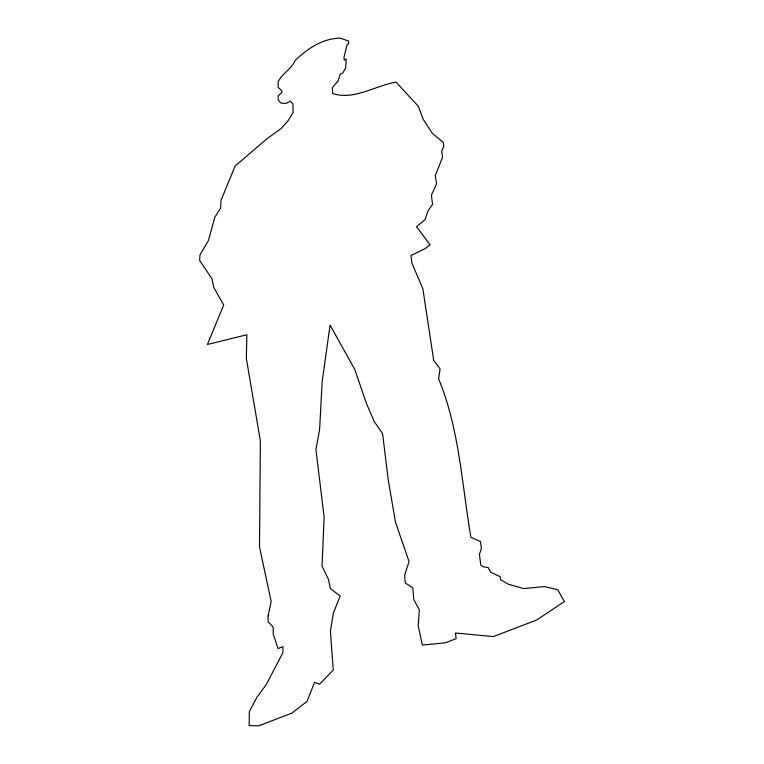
<?xml version="1.0" encoding="UTF-8"?>
<svg xmlns="http://www.w3.org/2000/svg" width="764" height="764" viewBox="0 0 764 764"><rect width="100%" height="100%" fill="white"/><g stroke="black" fill="none" stroke-linecap="round" stroke-linejoin="round"><path stroke-width="1.15" d="M268.126 615.88L268.107 621.59L273.235 627.177L273.235 634.139L278.077 648.579L282.871 646.65L282.909 652.618L266.292 684.563L257 697.14L249.36 711.475L249.169 725.59L258.862 725.8L291.829 713.137L307.052 701.4L314.52 682.424L319.705 684.133L333.276 669.999L330.42 631.245L333.362 613.024L340.181 596.035L330.42 588.643L328.444 579.284L322.036 566.048L324.146 517.228L315.933 449.614L319.6 429.502L322.169 381.608L330.058 325.092L354.782 369.489L366.243 403L374.236 421.47L382.592 433.608L388.332 480.47L395.494 522.232L409.046 561.55L404.624 575.378L405.254 582.942L412.799 587.831L413.84 599.711L419.341 609.901L418.214 626.041L422.33 645.055L445.326 642.83L456.108 638.656L455.478 633.003L493.42 636.593L536.834 619.919L564.348 601.583L557.73 589.693L544.436 586.59L523.684 588.605L508.203 584.145L500.611 579.742L500.181 576.705L490.708 572.217L488.311 567.719L482.991 566.63L480.795 564.94L479.391 554.349L481.396 548.59L480.47 541.647L470.92 537.273C461.809 484.366 459.422 428.919 438.612 378.849L440.074 368.859L433.675 360.283L422.855 288.744L411.853 263.036L411.022 255.472L424.908 248.739L430.132 244.824L416.533 226.727L425.004 219.688L428.279 210.367L432.567 204.37L431.373 195.288L436.511 183.952L435.346 175.472L442.585 157.241L441.678 151.033L443.827 146.23L443.254 142.371L432.29 133.289L423.141 119.232L418.395 106.397L396.067 82.111C375.248 85.644 354.133 100.456 332.703 93.571L332.378 87.573L338.137 80.994L340.076 74.347L342.988 72.781L345.624 68.006L346.254 59.009L344.192 60.127L344.001 57.271L347.066 44.665L348.699 43.777L348.499 40.998L340.276 38.2C322.628 38.248 307.491 48.705 295.162 60.442C291.37 69.362 282.031 73.334 278.096 82.044L278.125 87.478L281.801 90.725L281.821 92.568L278.163 95.796L278.182 99.769L280.674 102.959L285.908 103.532L290.368 101.125L292.937 104.066L293.089 112.537L288.19 120.607L281.372 128.285L266.378 139.258L235.159 165.989L220.987 200.407L220.653 208.066L214.856 217.138L208.477 240.431L199.977 254.88L199.652 260.486L211.962 278.736L213.891 287.741L223.718 304.951L207.426 344.488L246.82 334.775L246.361 358.564L260.381 440.952L259.483 546.757L271.153 601.459L268.126 615.88"/></g></svg>
